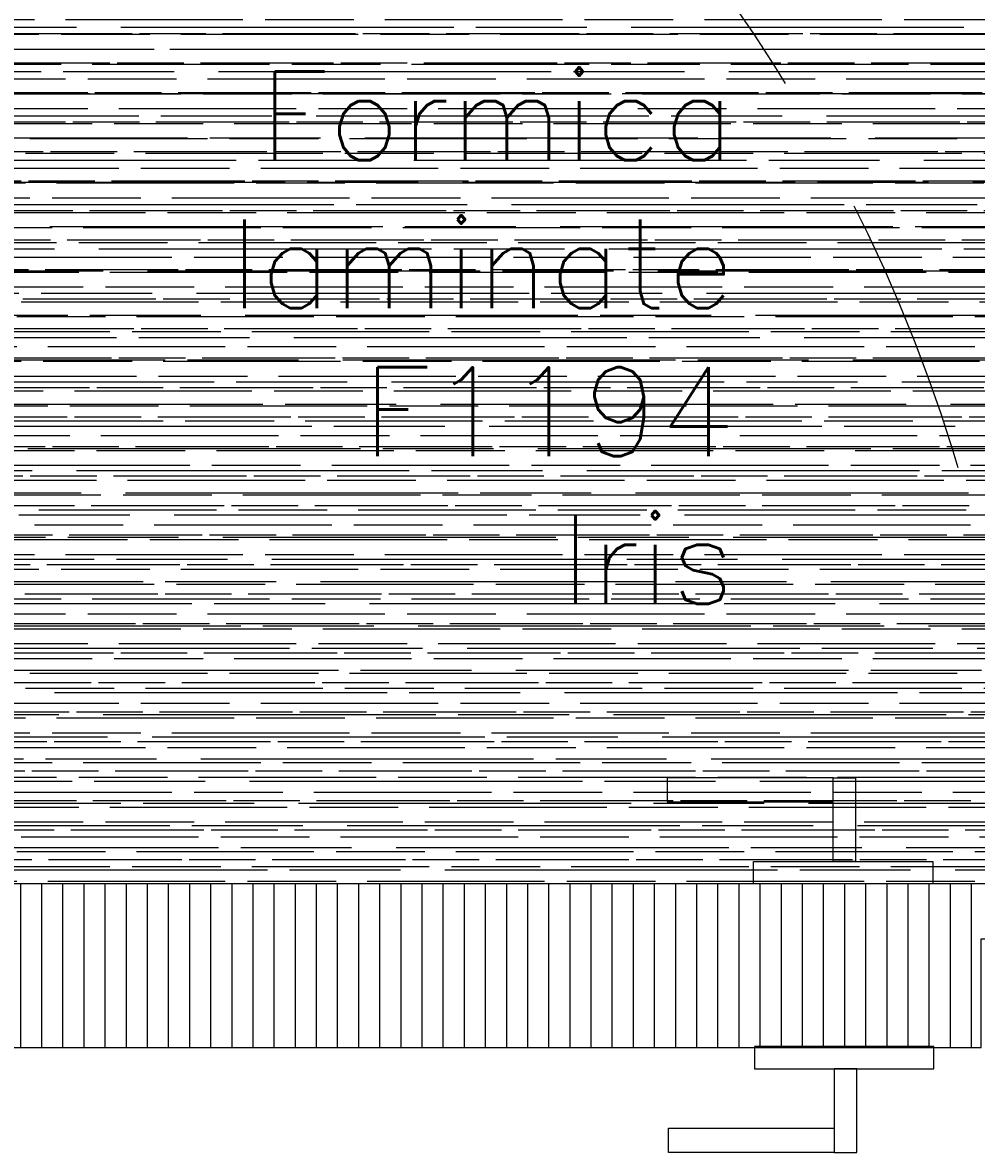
# Model space of a CAD drawing. Header units: inches. Extents: x 4017 to 5703, y -944 to 2840.
# Drawn here: x 5074 to 5117, y 1242.1 to 1293 of the extents above; entities that cross this region are included whole.
import ezdxf

# ---------------------------------------------------------------- set-up
doc = ezdxf.new("R2010")
doc.units = ezdxf.units.IN
doc.header["$MEASUREMENT"] = 0
doc.linetypes.add('DASHED', pattern=[19.05, 12.7, -6.35])
doc.layers.get('0').update_dxf_attribs({"color": 5})
doc.layers.add('1 - plaster', color=1, linetype='Continuous', lineweight=9)
doc.layers.add('1 - subStructural - Bearing', color=132, linetype='Continuous', lineweight=9)
doc.layers.add('A-dim-work', color=8, linetype='Continuous')
doc.styles.add('ENGLISH', font='romans.shx', dxfattribs={"height": 2})

# ---------------------------------------------------------------- blocks, each defined once
blk = doc.blocks.new('doorpod')
at = {"layer": '1 - plaster'}
h = blk.add_hatch(dxfattribs=at)
h.set_pattern_fill('LINE', color=256, scale=0.3, angle=90)
h.set_pattern_definition([(90, (-4140.5627, 8565.0858), (-0.9525, 6e-17), [])])
h.paths.add_polyline_path([(69.375, 0), (69.375, 4.4), (69.375, 4.9), (71.375, 4.9), (71.323, 7.391), (30.326, 7.391), (-1.731, 7.391), (-1.679, 4.9), (0.321, 4.9), (0.321, 4.4), (0.321, 0)])
at = {"layer": '1 - plaster', "linetype": 'DASHED'}
blk.add_lwpolyline([(-1.731, 7.391), (-1.679, 77.9, -0.408271), (71.323, 7.391)], format="xyb", dxfattribs=at)
at = {"layer": '1 - plaster'}
for points in [[(62.697, 12.162), (55.219, 12.162), (55.219, 11.077), (62.697, 11.077)], [(63.706, 8.397), (62.697, 8.397), (62.697, 12.162), (63.706, 12.162)], [(67.191, 7.391), (59.105, 7.391), (59.105, 8.397), (67.191, 8.397)], [(67.243, 0.048), (59.157, 0.048), (59.157, -0.958), (67.243, -0.958)], [(63.758, -0.958), (62.749, -0.958), (62.749, -4.723), (63.758, -4.723)], [(62.749, -4.723), (55.271, -4.723), (55.271, -3.638), (62.749, -3.638)]]:
    blk.add_lwpolyline(points, close=True, dxfattribs=at)
blk.add_lwpolyline([(69.375, 0), (69.375, 4.4), (69.375, 4.9), (71.375, 4.9), (71.323, 7.391), (30.326, 7.391), (-1.731, 7.391), (-1.679, 4.9), (0.321, 4.9), (0.321, 4.4), (0.321, 0), (69.375, 0)], dxfattribs=at)
blk = doc.blocks.new('ceiling2')
at = {"layer": '1 - subStructural - Bearing', "true_color": 0xa4dbe8}
h = blk.add_hatch(dxfattribs=at)
h.set_pattern_fill('AR-RROOF', color=141)
h.set_pattern_definition([(0, (-5847.2436, -1151.2172), (2.2, 1), [15, -2, 5, -1]), (0, (-5845.9136, -1150.7172), (-1, 1.33), [3, -0.33, 6, -0.75]), (0, (-5846.74356, -1150.3672), (5.2, 0.67), [8, -1.4, 4, -1])])
h.paths.add_polyline_path([(90, 0), (90, 39.999), (2.821, 39.999), (2.821, 0)])

msp = doc.modelspace()

# ---------------------------------------------------------------- block references
at = {"xscale": -1}
msp.add_blockref('ceiling2', (5128.45, 1254.181), dxfattribs=at)
msp.add_blockref('doorpod', (5047.85, 1246.781))

# ---------------------------------------------------------------- texts
at = {"layer": 'A-dim-work', "color": 6, "lineweight": 40, "ltscale": 20, "insert": (5106.126, 1290.793), "char_height": 4, "attachment_point": 3, "style": 'ENGLISH'}
msp.add_mtext_dynamic_manual_height_columns('Formica laminate\\PF1194\\PIris', width=24.84338, gutter_width=1, heights=[0], dxfattribs=at)

doc.saveas('drawing.dxf')
